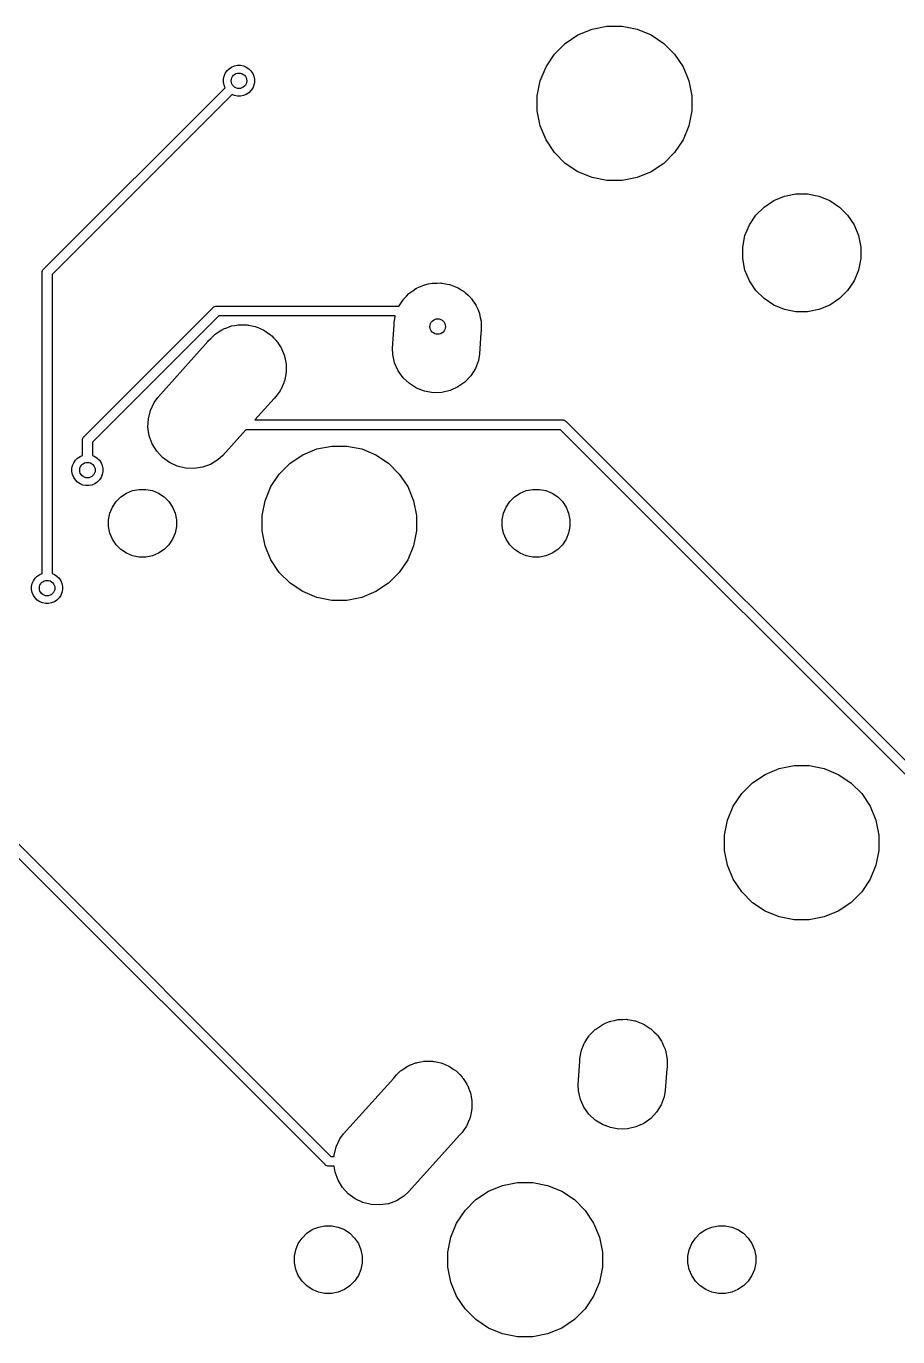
# Model space of a CAD drawing. Extents: x -26.1 to -7.5, y -7.6 to -2.2.
# Drawn here: x -9.261 to -8.375, y -6.55 to -5.216 of the extents above; entities that cross this region are included whole.
import ezdxf

# ---------------------------------------------------------------- set-up
doc = ezdxf.new("R2010")
doc.units = 0
doc.header["$MEASUREMENT"] = 0
doc.layers.add('BLACK', color=7, linetype='CONTINUOUS')

msp = doc.modelspace()

# ---------------------------------------------------------------- linework, layer by layer
at = {"layer": 'BLACK', "linetype": 'CONTINUOUS'}
for p, q in [((-8.70015, -5.22543), (-8.68587, -5.21952)), ((-8.68587, -5.21952), (-8.6707, -5.2165)), ((-8.6707, -5.2165), (-8.65524, -5.2165)), ((-8.65524, -5.2165), (-8.64007, -5.21952)), ((-8.64007, -5.21952), (-8.62578, -5.22543)), ((-8.72394, -5.24496), (-8.71301, -5.23403)), ((-8.71301, -5.23403), (-8.70015, -5.22543)), ((-8.62578, -5.22543), (-8.61293, -5.23403)), ((-8.61293, -5.23403), (-8.60199, -5.24496)), ((-8.73253, -5.25782), (-8.72394, -5.24496)), ((-8.60199, -5.24496), (-8.5934, -5.25782)), ((-9.05988, -5.26741), (-9.0587, -5.26454)), ((-9.0587, -5.26454), (-9.05697, -5.26196)), ((-9.05697, -5.26196), (-9.05478, -5.25977)), ((-9.05478, -5.25977), (-9.0522, -5.25804)), ((-9.0522, -5.25804), (-9.04933, -5.25686)), ((-9.04933, -5.25686), (-9.04629, -5.25625)), ((-9.04629, -5.25625), (-9.04319, -5.25625)), ((-9.04319, -5.25625), (-9.04015, -5.25686)), ((-9.04015, -5.25686), (-9.03728, -5.25804)), ((-9.03728, -5.25804), (-9.0347, -5.25977)), ((-9.0347, -5.25977), (-9.03251, -5.26196)), ((-9.03251, -5.26196), (-9.03078, -5.26454)), ((-9.03078, -5.26454), (-9.0296, -5.26741)), ((-8.73845, -5.2721), (-8.73253, -5.25782)), ((-8.5934, -5.25782), (-8.58749, -5.2721)), ((-9.06049, -5.27045), (-9.05988, -5.26741)), ((-9.06049, -5.27355), (-9.06049, -5.27045)), ((-9.05988, -5.27659), (-9.06049, -5.27355)), ((-9.05886, -5.27905), (-9.05988, -5.27659)), ((-9.0296, -5.27659), (-9.03078, -5.27946)), ((-9.0296, -5.26741), (-9.02899, -5.27045)), ((-9.02899, -5.27355), (-9.0296, -5.27659)), ((-9.02899, -5.27045), (-9.02899, -5.27355)), ((-8.74147, -5.28727), (-8.73845, -5.2721)), ((-8.58749, -5.2721), (-8.58447, -5.28727)), ((-9.2431, -5.46329), (-9.05886, -5.27905)), ((-9.05179, -5.28612), (-9.23474, -5.46907)), ((-9.04933, -5.28714), (-9.05179, -5.28612)), ((-9.04629, -5.28775), (-9.04933, -5.28714)), ((-9.04319, -5.28775), (-9.04629, -5.28775)), ((-9.04015, -5.28714), (-9.04319, -5.28775)), ((-9.03728, -5.28596), (-9.04015, -5.28714)), ((-9.0347, -5.28423), (-9.03728, -5.28596)), ((-9.03251, -5.28204), (-9.0347, -5.28423)), ((-9.03078, -5.27946), (-9.03251, -5.28204)), ((-8.74147, -5.30273), (-8.74147, -5.28727)), ((-8.58447, -5.28727), (-8.58447, -5.30273)), ((-8.73845, -5.3179), (-8.74147, -5.30273)), ((-8.58447, -5.30273), (-8.58749, -5.3179)), ((-8.73253, -5.33218), (-8.73845, -5.3179)), ((-8.58749, -5.3179), (-8.5934, -5.33218)), ((-8.72394, -5.34504), (-8.73253, -5.33218)), ((-8.71301, -5.35597), (-8.72394, -5.34504)), ((-8.60199, -5.34504), (-8.61293, -5.35597)), ((-8.5934, -5.33218), (-8.60199, -5.34504)), ((-8.70015, -5.36457), (-8.71301, -5.35597)), ((-8.61293, -5.35597), (-8.62578, -5.36457)), ((-8.68587, -5.37048), (-8.70015, -5.36457)), ((-8.6707, -5.3735), (-8.68587, -5.37048)), ((-8.64007, -5.37048), (-8.65524, -5.3735)), ((-8.62578, -5.36457), (-8.64007, -5.37048)), ((-8.65524, -5.3735), (-8.6707, -5.3735)), ((-8.51099, -5.40039), (-8.50116, -5.39383)), ((-8.50116, -5.39383), (-8.49024, -5.38931)), ((-8.49024, -5.38931), (-8.47865, -5.387)), ((-8.47865, -5.387), (-8.46683, -5.387)), ((-8.46683, -5.387), (-8.45524, -5.38931)), ((-8.45524, -5.38931), (-8.44432, -5.39383)), ((-8.44432, -5.39383), (-8.43449, -5.40039)), ((-8.52591, -5.41858), (-8.51935, -5.40875)), ((-8.51935, -5.40875), (-8.51099, -5.40039)), ((-8.43449, -5.40039), (-8.42614, -5.40875)), ((-8.42614, -5.40875), (-8.41957, -5.41858)), ((-8.53043, -5.4295), (-8.52591, -5.41858)), ((-8.41957, -5.41858), (-8.41505, -5.4295)), ((-8.53274, -5.44109), (-8.53043, -5.4295)), ((-8.41505, -5.4295), (-8.41274, -5.44109)), ((-8.53274, -5.45291), (-8.53274, -5.44109)), ((-8.41274, -5.44109), (-8.41274, -5.45291)), ((-9.24467, -5.46602), (-9.24438, -5.46508)), ((-9.24438, -5.46508), (-9.24392, -5.46421)), ((-9.24392, -5.46421), (-9.24379, -5.46405)), ((-9.24379, -5.46405), (-9.24329, -5.46345)), ((-9.24329, -5.46345), (-9.2431, -5.46329)), ((-8.53043, -5.4645), (-8.53274, -5.45291)), ((-8.52591, -5.47542), (-8.53043, -5.4645)), ((-8.41505, -5.4645), (-8.41957, -5.47542)), ((-8.41274, -5.45291), (-8.41505, -5.4645)), ((-9.24476, -5.467), (-9.24467, -5.46602)), ((-9.24474, -5.46725), (-9.24476, -5.467)), ((-9.24474, -5.77303), (-9.24474, -5.46725)), ((-9.23474, -5.46907), (-9.23474, -5.77303)), ((-8.85202, -5.47869), (-8.8484, -5.47786)), ((-8.8484, -5.47786), (-8.84774, -5.47784)), ((-8.84774, -5.47784), (-8.8471, -5.47771)), ((-8.8471, -5.47771), (-8.84339, -5.47771)), ((-8.84339, -5.47771), (-8.83968, -5.4776)), ((-8.83968, -5.4776), (-8.83903, -5.47771)), ((-8.83903, -5.47771), (-8.83838, -5.47771)), ((-8.83838, -5.47771), (-8.83474, -5.47843)), ((-8.83474, -5.47843), (-8.83107, -5.47905)), ((-8.51935, -5.48525), (-8.52591, -5.47542)), ((-8.41957, -5.47542), (-8.42614, -5.48525)), ((-8.87714, -5.49377), (-8.87452, -5.49114)), ((-8.87452, -5.49114), (-8.87197, -5.48844)), ((-8.87197, -5.48844), (-8.87144, -5.48806)), ((-8.87144, -5.48806), (-8.87097, -5.4876)), ((-8.87097, -5.4876), (-8.86789, -5.48553)), ((-8.86789, -5.48553), (-8.86486, -5.48338)), ((-8.86486, -5.48338), (-8.86426, -5.48311)), ((-8.86426, -5.48311), (-8.86372, -5.48275)), ((-8.86372, -5.48275), (-8.86029, -5.48133)), ((-8.86029, -5.48133), (-8.8569, -5.47981)), ((-8.8569, -5.47981), (-8.85626, -5.47966)), ((-8.85626, -5.47966), (-8.85566, -5.47941)), ((-8.85566, -5.47941), (-8.85202, -5.47869)), ((-8.83107, -5.47905), (-8.83046, -5.47928)), ((-8.83046, -5.47928), (-8.82982, -5.47941)), ((-8.82982, -5.47941), (-8.82639, -5.48083)), ((-8.82639, -5.48083), (-8.82292, -5.48215)), ((-8.82292, -5.48215), (-8.82237, -5.4825)), ((-8.82237, -5.4825), (-8.82176, -5.48275)), ((-8.82176, -5.48275), (-8.81867, -5.48481)), ((-8.81867, -5.48481), (-8.81553, -5.48678)), ((-8.81553, -5.48678), (-8.81505, -5.48723)), ((-8.81505, -5.48723), (-8.81451, -5.4876)), ((-8.81451, -5.4876), (-8.81188, -5.49022)), ((-8.81188, -5.49022), (-8.80918, -5.49277)), ((-8.51099, -5.49361), (-8.51935, -5.48525)), ((-8.42614, -5.48525), (-8.43449, -5.49361)), ((-9.2021, -5.63378), (-9.07112, -5.5028)), ((-9.07112, -5.5028), (-9.07096, -5.5026)), ((-9.07096, -5.5026), (-9.0702, -5.50198)), ((-9.0702, -5.50198), (-9.06933, -5.50152)), ((-9.06933, -5.50152), (-9.06839, -5.50123)), ((-9.06839, -5.50123), (-9.06765, -5.50116)), ((-9.06765, -5.50116), (-9.06741, -5.50113)), ((-9.06765, -5.50116), (-9.06765, -5.50116)), ((-9.06741, -5.50113), (-9.06716, -5.50116)), ((-9.06716, -5.50116), (-8.88205, -5.50116)), ((-8.88205, -5.50116), (-8.88199, -5.50102)), ((-8.88199, -5.50102), (-8.87993, -5.49793)), ((-8.87993, -5.49793), (-8.87796, -5.49479)), ((-8.87796, -5.49479), (-8.87751, -5.49431)), ((-8.87751, -5.49431), (-8.87714, -5.49377)), ((-8.80918, -5.49277), (-8.8088, -5.4933)), ((-8.8088, -5.4933), (-8.80834, -5.49377)), ((-8.80834, -5.49377), (-8.80627, -5.49685)), ((-8.80627, -5.49685), (-8.80412, -5.49988)), ((-8.80412, -5.49988), (-8.80385, -5.50048)), ((-8.80385, -5.50048), (-8.80349, -5.50102)), ((-8.80349, -5.50102), (-8.80207, -5.50445)), ((-8.80207, -5.50445), (-8.80055, -5.50784)), ((-8.50116, -5.50017), (-8.51099, -5.49361)), ((-8.49024, -5.50469), (-8.50116, -5.50017)), ((-8.47865, -5.507), (-8.49024, -5.50469)), ((-8.45524, -5.50469), (-8.46683, -5.507)), ((-8.44432, -5.50017), (-8.45524, -5.50469)), ((-8.43449, -5.49361), (-8.44432, -5.50017)), ((-9.06534, -5.51116), (-9.19374, -5.63956)), ((-8.88583, -5.51116), (-9.06534, -5.51116)), ((-8.88703, -5.51764), (-8.88631, -5.51399)), ((-8.88703, -5.52048), (-8.88703, -5.51764)), ((-8.88631, -5.51399), (-8.88583, -5.51116)), ((-8.80055, -5.50784), (-8.8004, -5.50848)), ((-8.8004, -5.50848), (-8.80015, -5.50908)), ((-8.80015, -5.50908), (-8.79943, -5.51272)), ((-8.79943, -5.51272), (-8.7986, -5.51634)), ((-8.7986, -5.51634), (-8.79858, -5.517)), ((-8.79858, -5.517), (-8.79845, -5.51764)), ((-8.79845, -5.51764), (-8.79845, -5.52135)), ((-8.46683, -5.507), (-8.47865, -5.507)), ((-9.07179, -5.53251), (-9.0694, -5.53012)), ((-9.0694, -5.53012), (-9.06858, -5.52957)), ((-9.06858, -5.52957), (-9.06786, -5.52891)), ((-9.06786, -5.52891), (-9.06496, -5.52715)), ((-9.06496, -5.52715), (-9.06215, -5.52527)), ((-9.06215, -5.52527), (-9.06124, -5.52489)), ((-9.06124, -5.52489), (-9.0604, -5.52438)), ((-9.0604, -5.52438), (-9.05721, -5.52323)), ((-9.05721, -5.52323), (-9.05408, -5.52193)), ((-9.05408, -5.52193), (-9.05312, -5.52174)), ((-9.05312, -5.52174), (-9.0522, -5.5214)), ((-9.0522, -5.5214), (-9.04885, -5.52089)), ((-9.04885, -5.52089), (-9.04553, -5.52023)), ((-9.04553, -5.52023), (-9.04454, -5.52023)), ((-9.04454, -5.52023), (-9.04357, -5.52008)), ((-9.04357, -5.52008), (-9.04019, -5.52023)), ((-9.04019, -5.52023), (-9.0368, -5.52023)), ((-9.0368, -5.52023), (-9.03584, -5.52042)), ((-9.03584, -5.52042), (-9.03486, -5.52046)), ((-9.03486, -5.52046), (-9.03157, -5.52127)), ((-9.03157, -5.52127), (-9.02825, -5.52193)), ((-9.02825, -5.52193), (-9.02734, -5.52231)), ((-9.02734, -5.52231), (-9.02638, -5.52254)), ((-9.02638, -5.52254), (-9.02331, -5.52397)), ((-9.02331, -5.52397), (-9.02019, -5.52527)), ((-9.02019, -5.52527), (-9.01937, -5.52582)), ((-9.01937, -5.52582), (-9.01848, -5.52623)), ((-9.01848, -5.52623), (-9.01575, -5.52824)), ((-9.01575, -5.52824), (-9.01293, -5.53012)), ((-9.01293, -5.53012), (-9.01224, -5.53081)), ((-9.01224, -5.53081), (-9.01144, -5.53139)), ((-9.01144, -5.53139), (-9.00916, -5.53389)), ((-8.88865, -5.54396), (-8.88703, -5.52048)), ((-8.79875, -5.52787), (-8.80028, -5.55005)), ((-8.79845, -5.52636), (-8.79875, -5.52787)), ((-8.79845, -5.52135), (-8.7984, -5.52288)), ((-8.7984, -5.52288), (-8.79845, -5.52353)), ((-8.79845, -5.52353), (-8.79845, -5.52636)), ((-9.12716, -5.59404), (-9.07624, -5.53729)), ((-9.07624, -5.53729), (-9.07557, -5.53629)), ((-9.07557, -5.53629), (-9.07333, -5.53405)), ((-9.07333, -5.53405), (-9.07268, -5.53332)), ((-9.07268, -5.53332), (-9.07179, -5.53251)), ((-9.00916, -5.53389), (-9.00676, -5.53629)), ((-9.00676, -5.53629), (-9.00622, -5.5371)), ((-9.00622, -5.5371), (-9.00555, -5.53783)), ((-9.00555, -5.53783), (-9.0038, -5.54073)), ((-9.0038, -5.54073), (-9.00191, -5.54354)), ((-9.00191, -5.54354), (-9.00154, -5.54445)), ((-9.00154, -5.54445), (-9.00103, -5.54529)), ((-8.88846, -5.55049), (-8.88865, -5.54396)), ((-9.00103, -5.54529), (-8.99987, -5.54847)), ((-8.99987, -5.54847), (-8.99858, -5.5516)), ((-8.99858, -5.5516), (-8.99838, -5.55256)), ((-8.99838, -5.55256), (-8.99805, -5.55349)), ((-8.99805, -5.55349), (-8.99753, -5.55684)), ((-8.99753, -5.55684), (-8.99687, -5.56016)), ((-8.88651, -5.559), (-8.88846, -5.55049)), ((-8.80137, -5.5565), (-8.80447, -5.56465)), ((-8.80028, -5.55005), (-8.80137, -5.5565)), ((-8.99711, -5.57083), (-8.99792, -5.57412)), ((-8.99707, -5.56985), (-8.99711, -5.57083)), ((-8.99687, -5.56888), (-8.99707, -5.56985)), ((-8.99687, -5.56016), (-8.99687, -5.56114)), ((-8.99687, -5.56114), (-8.99672, -5.56211)), ((-8.99672, -5.56211), (-8.99687, -5.5655)), ((-8.99687, -5.5655), (-8.99687, -5.56888)), ((-8.88293, -5.56696), (-8.88651, -5.559)), ((-8.87788, -5.57407), (-8.88293, -5.56696)), ((-8.80447, -5.56465), (-8.8091, -5.57205)), ((-9.00062, -5.58237), (-9.00191, -5.5855)), ((-8.99919, -5.5793), (-9.00062, -5.58237)), ((-8.99895, -5.57835), (-8.99919, -5.5793)), ((-8.99858, -5.57744), (-8.99895, -5.57835)), ((-8.99792, -5.57412), (-8.99858, -5.57744)), ((-8.87153, -5.58005), (-8.87788, -5.57407)), ((-8.86414, -5.58468), (-8.87153, -5.58005)), ((-8.85598, -5.58778), (-8.86414, -5.58468)), ((-8.82219, -5.58345), (-8.83015, -5.58703)), ((-8.81508, -5.5784), (-8.82219, -5.58345)), ((-8.8091, -5.57205), (-8.81508, -5.5784)), ((-9.13103, -5.59931), (-9.12716, -5.59404)), ((-9.009, -5.59499), (-9.02875, -5.617)), ((-9.00676, -5.59275), (-9.009, -5.59499)), ((-9.00488, -5.58994), (-9.00676, -5.59275)), ((-9.00288, -5.58721), (-9.00488, -5.58994)), ((-9.00246, -5.58632), (-9.00288, -5.58721)), ((-9.00191, -5.5855), (-9.00246, -5.58632)), ((-8.84738, -5.58923), (-8.85598, -5.58778)), ((-8.83866, -5.58898), (-8.84738, -5.58923)), ((-8.83015, -5.58703), (-8.83866, -5.58898)), ((-9.1368, -5.61569), (-9.13472, -5.60722)), ((-9.13472, -5.60722), (-9.13103, -5.59931)), ((-8.95722, -6.37436), (-9.70758, -5.624)), ((-9.7018, -5.61564), (-8.95144, -6.366)), ((-9.13718, -5.62441), (-9.1368, -5.61569)), ((-9.13586, -5.63303), (-9.13718, -5.62441)), ((-9.02875, -5.617), (-8.71614, -5.617)), ((-8.71614, -5.617), (-8.71589, -5.61698)), ((-8.71589, -5.61698), (-8.71564, -5.617)), ((-8.71564, -5.617), (-8.71491, -5.61707)), ((-8.71491, -5.61707), (-8.71397, -5.61736)), ((-8.71397, -5.61736), (-8.7131, -5.61782)), ((-8.7131, -5.61782), (-8.71234, -5.61845)), ((-8.71234, -5.61845), (-8.71218, -5.61864)), ((-8.71218, -5.61864), (-7.99491, -6.33591)), ((-9.20376, -5.63749), (-9.20367, -5.63651)), ((-9.20374, -5.63774), (-9.20376, -5.63749)), ((-9.20374, -5.65303), (-9.20374, -5.63774)), ((-9.20367, -5.63651), (-9.20338, -5.63557)), ((-9.20338, -5.63557), (-9.20292, -5.6347)), ((-9.20292, -5.6347), (-9.20245, -5.63413)), ((-9.20245, -5.63413), (-9.20229, -5.63394)), ((-9.20229, -5.63394), (-9.2021, -5.63378)), ((-9.13288, -5.64123), (-9.13586, -5.63303)), ((-9.03772, -5.627), (-9.06123, -5.6532)), ((-8.71796, -5.627), (-9.03772, -5.627)), ((-8.00157, -6.34339), (-8.71796, -5.627)), ((-9.19374, -5.63956), (-9.19374, -5.65303)), ((-9.12835, -5.64869), (-9.13288, -5.64123)), ((-9.12246, -5.65513), (-9.12835, -5.64869)), ((-8.97992, -5.65243), (-8.96564, -5.64652)), ((-8.96564, -5.64652), (-8.95047, -5.6435)), ((-8.95047, -5.6435), (-8.93501, -5.6435)), ((-8.93501, -5.6435), (-8.91984, -5.64652)), ((-8.91984, -5.64652), (-8.90556, -5.65243)), ((-9.21449, -5.66645), (-9.21388, -5.66341)), ((-9.21388, -5.66341), (-9.2127, -5.66054)), ((-9.2127, -5.66054), (-9.21097, -5.65796)), ((-9.21097, -5.65796), (-9.20878, -5.65577)), ((-9.20878, -5.65577), (-9.2062, -5.65404)), ((-9.2062, -5.65404), (-9.20374, -5.65303)), ((-9.19374, -5.65303), (-9.19128, -5.65404)), ((-9.19128, -5.65404), (-9.1887, -5.65577)), ((-9.1887, -5.65577), (-9.18651, -5.65796)), ((-9.18651, -5.65796), (-9.18478, -5.66054)), ((-9.18478, -5.66054), (-9.1836, -5.66341)), ((-9.1836, -5.66341), (-9.18299, -5.66645)), ((-9.11543, -5.66029), (-9.12246, -5.65513)), ((-9.10752, -5.66398), (-9.11543, -5.66029)), ((-9.09905, -5.66606), (-9.10752, -5.66398)), ((-9.08171, -5.66512), (-9.09033, -5.66644)), ((-9.07351, -5.66214), (-9.08171, -5.66512)), ((-9.06605, -5.65761), (-9.07351, -5.66214)), ((-9.06123, -5.6532), (-9.06605, -5.65761)), ((-9.00372, -5.67196), (-8.99278, -5.66103)), ((-8.99278, -5.66103), (-8.97992, -5.65243)), ((-8.90556, -5.65243), (-8.8927, -5.66103)), ((-8.8927, -5.66103), (-8.88177, -5.67196)), ((-9.21449, -5.66955), (-9.21449, -5.66645)), ((-9.21388, -5.67259), (-9.21449, -5.66955)), ((-9.2127, -5.67546), (-9.21388, -5.67259)), ((-9.21097, -5.67804), (-9.2127, -5.67546)), ((-9.20878, -5.68023), (-9.21097, -5.67804)), ((-9.18651, -5.67804), (-9.1887, -5.68023)), ((-9.18478, -5.67546), (-9.18651, -5.67804)), ((-9.1836, -5.67259), (-9.18478, -5.67546)), ((-9.18299, -5.66955), (-9.1836, -5.67259)), ((-9.18299, -5.66645), (-9.18299, -5.66955)), ((-9.09033, -5.66644), (-9.09905, -5.66606)), ((-9.01231, -5.68482), (-9.00372, -5.67196)), ((-8.88177, -5.67196), (-8.87317, -5.68482)), ((-9.2062, -5.68196), (-9.20878, -5.68023)), ((-9.20333, -5.68314), (-9.2062, -5.68196)), ((-9.20029, -5.68375), (-9.20333, -5.68314)), ((-9.19719, -5.68375), (-9.20029, -5.68375)), ((-9.19415, -5.68314), (-9.19719, -5.68375)), ((-9.19128, -5.68196), (-9.19415, -5.68314)), ((-9.1887, -5.68023), (-9.19128, -5.68196)), ((-9.1647, -5.69524), (-9.15906, -5.69147)), ((-9.15906, -5.69147), (-9.15279, -5.68888)), ((-9.15279, -5.68888), (-9.14613, -5.68755)), ((-9.14613, -5.68755), (-9.13935, -5.68755)), ((-9.13935, -5.68755), (-9.13269, -5.68888)), ((-9.13269, -5.68888), (-9.12642, -5.69147)), ((-9.12642, -5.69147), (-9.12078, -5.69524)), ((-9.01822, -5.6991), (-9.01231, -5.68482)), ((-8.87317, -5.68482), (-8.86726, -5.6991)), ((-8.7647, -5.69524), (-8.75906, -5.69147)), ((-8.75906, -5.69147), (-8.75279, -5.68888)), ((-8.75279, -5.68888), (-8.74613, -5.68755)), ((-8.74613, -5.68755), (-8.73935, -5.68755)), ((-8.73935, -5.68755), (-8.73269, -5.68888)), ((-8.73269, -5.68888), (-8.72642, -5.69147)), ((-8.72642, -5.69147), (-8.72078, -5.69524)), ((-9.17327, -5.70568), (-9.1695, -5.70004)), ((-9.1695, -5.70004), (-9.1647, -5.69524)), ((-9.12078, -5.69524), (-9.11598, -5.70004)), ((-9.11598, -5.70004), (-9.11221, -5.70568)), ((-9.02124, -5.71427), (-9.01822, -5.6991)), ((-8.86726, -5.6991), (-8.86424, -5.71427)), ((-8.77327, -5.70568), (-8.7695, -5.70004)), ((-8.7695, -5.70004), (-8.7647, -5.69524)), ((-8.72078, -5.69524), (-8.71598, -5.70004)), ((-8.71598, -5.70004), (-8.71221, -5.70568)), ((-9.17719, -5.71861), (-9.17587, -5.71195)), ((-9.17587, -5.71195), (-9.17327, -5.70568)), ((-9.11221, -5.70568), (-9.10962, -5.71195)), ((-9.10962, -5.71195), (-9.10829, -5.71861)), ((-9.02124, -5.72973), (-9.02124, -5.71427)), ((-8.86424, -5.71427), (-8.86424, -5.72973)), ((-8.77719, -5.71861), (-8.77587, -5.71195)), ((-8.77587, -5.71195), (-8.77327, -5.70568)), ((-8.71221, -5.70568), (-8.70962, -5.71195)), ((-8.70962, -5.71195), (-8.70829, -5.71861)), ((-9.17719, -5.72539), (-9.17719, -5.71861)), ((-9.17587, -5.73205), (-9.17719, -5.72539)), ((-9.10829, -5.72539), (-9.10962, -5.73205)), ((-9.10829, -5.71861), (-9.10829, -5.72539)), ((-9.01822, -5.7449), (-9.02124, -5.72973)), ((-8.86424, -5.72973), (-8.86726, -5.7449)), ((-8.77719, -5.72539), (-8.77719, -5.71861)), ((-8.77587, -5.73205), (-8.77719, -5.72539)), ((-8.70829, -5.72539), (-8.70962, -5.73205)), ((-8.70829, -5.71861), (-8.70829, -5.72539)), ((-9.17327, -5.73832), (-9.17587, -5.73205)), ((-9.1695, -5.74396), (-9.17327, -5.73832)), ((-9.1647, -5.74876), (-9.1695, -5.74396)), ((-9.11598, -5.74396), (-9.12078, -5.74876)), ((-9.11221, -5.73832), (-9.11598, -5.74396)), ((-9.10962, -5.73205), (-9.11221, -5.73832)), ((-9.01231, -5.75918), (-9.01822, -5.7449)), ((-8.86726, -5.7449), (-8.87317, -5.75918)), ((-8.77327, -5.73832), (-8.77587, -5.73205)), ((-8.7695, -5.74396), (-8.77327, -5.73832)), ((-8.7647, -5.74876), (-8.7695, -5.74396)), ((-8.71598, -5.74396), (-8.72078, -5.74876)), ((-8.71221, -5.73832), (-8.71598, -5.74396)), ((-8.70962, -5.73205), (-8.71221, -5.73832)), ((-9.15906, -5.75253), (-9.1647, -5.74876)), ((-9.15279, -5.75512), (-9.15906, -5.75253)), ((-9.14613, -5.75645), (-9.15279, -5.75512)), ((-9.13935, -5.75645), (-9.14613, -5.75645)), ((-9.13269, -5.75512), (-9.13935, -5.75645)), ((-9.12642, -5.75253), (-9.13269, -5.75512)), ((-9.12078, -5.74876), (-9.12642, -5.75253)), ((-8.75906, -5.75253), (-8.7647, -5.74876)), ((-8.75279, -5.75512), (-8.75906, -5.75253)), ((-8.74613, -5.75645), (-8.75279, -5.75512)), ((-8.73935, -5.75645), (-8.74613, -5.75645)), ((-8.73269, -5.75512), (-8.73935, -5.75645)), ((-8.72642, -5.75253), (-8.73269, -5.75512)), ((-8.72078, -5.74876), (-8.72642, -5.75253)), ((-9.00372, -5.77204), (-9.01231, -5.75918)), ((-8.87317, -5.75918), (-8.88177, -5.77204)), ((-9.25549, -5.78645), (-9.25488, -5.78341)), ((-9.25488, -5.78341), (-9.2537, -5.78054)), ((-9.2537, -5.78054), (-9.25197, -5.77796)), ((-9.25197, -5.77796), (-9.24978, -5.77577)), ((-9.24978, -5.77577), (-9.2472, -5.77404)), ((-9.2472, -5.77404), (-9.24474, -5.77303)), ((-9.23474, -5.77303), (-9.23228, -5.77404)), ((-9.23228, -5.77404), (-9.2297, -5.77577)), ((-9.2297, -5.77577), (-9.22751, -5.77796)), ((-9.22751, -5.77796), (-9.22578, -5.78054)), ((-9.22578, -5.78054), (-9.2246, -5.78341)), ((-9.2246, -5.78341), (-9.22399, -5.78645)), ((-8.99278, -5.78297), (-9.00372, -5.77204)), ((-8.97992, -5.79157), (-8.99278, -5.78297)), ((-8.8927, -5.78297), (-8.90556, -5.79157)), ((-8.88177, -5.77204), (-8.8927, -5.78297)), ((-9.25549, -5.78955), (-9.25549, -5.78645)), ((-9.25488, -5.79259), (-9.25549, -5.78955)), ((-9.2537, -5.79546), (-9.25488, -5.79259)), ((-9.25197, -5.79804), (-9.2537, -5.79546)), ((-9.24978, -5.80023), (-9.25197, -5.79804)), ((-9.22751, -5.79804), (-9.2297, -5.80023)), ((-9.22578, -5.79546), (-9.22751, -5.79804)), ((-9.2246, -5.79259), (-9.22578, -5.79546)), ((-9.22399, -5.78955), (-9.2246, -5.79259)), ((-9.22399, -5.78645), (-9.22399, -5.78955)), ((-8.96564, -5.79748), (-8.97992, -5.79157)), ((-8.95047, -5.8005), (-8.96564, -5.79748)), ((-8.91984, -5.79748), (-8.93501, -5.8005)), ((-8.90556, -5.79157), (-8.91984, -5.79748)), ((-9.2472, -5.80196), (-9.24978, -5.80023)), ((-9.24433, -5.80314), (-9.2472, -5.80196)), ((-9.24129, -5.80375), (-9.24433, -5.80314)), ((-9.23819, -5.80375), (-9.24129, -5.80375)), ((-9.23515, -5.80314), (-9.23819, -5.80375)), ((-9.23228, -5.80196), (-9.23515, -5.80314)), ((-9.2297, -5.80023), (-9.23228, -5.80196)), ((-8.93501, -5.8005), (-8.95047, -5.8005)), ((-8.50992, -5.97743), (-8.49564, -5.97152)), ((-8.49564, -5.97152), (-8.48047, -5.9685)), ((-8.48047, -5.9685), (-8.46501, -5.9685)), ((-8.46501, -5.9685), (-8.44984, -5.97152)), ((-8.44984, -5.97152), (-8.43556, -5.97743)), ((-8.52278, -5.98603), (-8.50992, -5.97743)), ((-8.43556, -5.97743), (-8.4227, -5.98603)), ((-8.54231, -6.00982), (-8.53372, -5.99696)), ((-8.53372, -5.99696), (-8.52278, -5.98603)), ((-8.4227, -5.98603), (-8.41177, -5.99696)), ((-8.41177, -5.99696), (-8.40317, -6.00982)), ((-8.54822, -6.0241), (-8.54231, -6.00982)), ((-8.40317, -6.00982), (-8.39726, -6.0241)), ((-8.55124, -6.03927), (-8.54822, -6.0241)), ((-8.39726, -6.0241), (-8.39424, -6.03927)), ((-8.55124, -6.05473), (-8.55124, -6.03927)), ((-8.39424, -6.03927), (-8.39424, -6.05473)), ((-8.54822, -6.0699), (-8.55124, -6.05473)), ((-8.39424, -6.05473), (-8.39726, -6.0699)), ((-8.54231, -6.08418), (-8.54822, -6.0699)), ((-8.39726, -6.0699), (-8.40317, -6.08418)), ((-8.53372, -6.09704), (-8.54231, -6.08418)), ((-8.40317, -6.08418), (-8.41177, -6.09704)), ((-8.52278, -6.10797), (-8.53372, -6.09704)), ((-8.41177, -6.09704), (-8.4227, -6.10797)), ((-8.50992, -6.11657), (-8.52278, -6.10797)), ((-8.49564, -6.12248), (-8.50992, -6.11657)), ((-8.43556, -6.11657), (-8.44984, -6.12248)), ((-8.4227, -6.10797), (-8.43556, -6.11657)), ((-8.48047, -6.1255), (-8.49564, -6.12248)), ((-8.46501, -6.1255), (-8.48047, -6.1255)), ((-8.44984, -6.12248), (-8.46501, -6.1255)), ((-8.68567, -6.24014), (-8.68312, -6.23744)), ((-8.68312, -6.23744), (-8.68259, -6.23706)), ((-8.68259, -6.23706), (-8.68212, -6.2366)), ((-8.68212, -6.2366), (-8.67904, -6.23453)), ((-8.67904, -6.23453), (-8.67601, -6.23238)), ((-8.67601, -6.23238), (-8.67541, -6.23211)), ((-8.67541, -6.23211), (-8.67487, -6.23175)), ((-8.67487, -6.23175), (-8.67144, -6.23033)), ((-8.67144, -6.23033), (-8.66805, -6.22881)), ((-8.66805, -6.22881), (-8.66741, -6.22866)), ((-8.66741, -6.22866), (-8.66681, -6.22841)), ((-8.66681, -6.22841), (-8.66317, -6.22769)), ((-8.66317, -6.22769), (-8.65955, -6.22686)), ((-8.65955, -6.22686), (-8.65889, -6.22684)), ((-8.65889, -6.22684), (-8.65825, -6.22671)), ((-8.65825, -6.22671), (-8.65454, -6.22671)), ((-8.65454, -6.22671), (-8.65083, -6.2266)), ((-8.65083, -6.2266), (-8.65018, -6.22671)), ((-8.65018, -6.22671), (-8.64953, -6.22671)), ((-8.64953, -6.22671), (-8.64588, -6.22743)), ((-8.64588, -6.22743), (-8.64222, -6.22805)), ((-8.64222, -6.22805), (-8.64161, -6.22828)), ((-8.64161, -6.22828), (-8.64097, -6.22841)), ((-8.64097, -6.22841), (-8.63754, -6.22983)), ((-8.63754, -6.22983), (-8.63407, -6.23115)), ((-8.63407, -6.23115), (-8.63351, -6.2315)), ((-8.63351, -6.2315), (-8.63291, -6.23175)), ((-8.63291, -6.23175), (-8.62982, -6.23381)), ((-8.62982, -6.23381), (-8.62668, -6.23578)), ((-8.62668, -6.23578), (-8.6262, -6.23623)), ((-8.6262, -6.23623), (-8.62566, -6.2366)), ((-8.62566, -6.2366), (-8.62303, -6.23922)), ((-8.69506, -6.25465), (-8.69374, -6.25118)), ((-8.69374, -6.25118), (-8.69339, -6.25063)), ((-8.69339, -6.25063), (-8.69314, -6.25002)), ((-8.69314, -6.25002), (-8.69108, -6.24693)), ((-8.69108, -6.24693), (-8.68911, -6.24379)), ((-8.68911, -6.24379), (-8.68866, -6.24331)), ((-8.68866, -6.24331), (-8.68829, -6.24277)), ((-8.68829, -6.24277), (-8.68567, -6.24014)), ((-8.62303, -6.23922), (-8.62033, -6.24177)), ((-8.62033, -6.24177), (-8.61995, -6.2423)), ((-8.61995, -6.2423), (-8.61949, -6.24277)), ((-8.61949, -6.24277), (-8.61742, -6.24585)), ((-8.61742, -6.24585), (-8.61527, -6.24888)), ((-8.61527, -6.24888), (-8.615, -6.24948)), ((-8.615, -6.24948), (-8.61464, -6.25002)), ((-8.61464, -6.25002), (-8.61322, -6.25345)), ((-8.69818, -6.26664), (-8.69746, -6.26299)), ((-8.69746, -6.26299), (-8.69684, -6.25933)), ((-8.69684, -6.25933), (-8.69661, -6.25872)), ((-8.69661, -6.25872), (-8.69648, -6.25808)), ((-8.69648, -6.25808), (-8.69506, -6.25465)), ((-8.61322, -6.25345), (-8.6117, -6.25684)), ((-8.6117, -6.25684), (-8.61155, -6.25748)), ((-8.61155, -6.25748), (-8.6113, -6.25808)), ((-8.6113, -6.25808), (-8.61058, -6.26172)), ((-8.61058, -6.26172), (-8.60975, -6.26534)), ((-8.87973, -6.27857), (-8.87901, -6.27791)), ((-8.87901, -6.27791), (-8.87611, -6.27615)), ((-8.87611, -6.27615), (-8.87329, -6.27427)), ((-8.87329, -6.27427), (-8.87239, -6.27389)), ((-8.87239, -6.27389), (-8.87154, -6.27338)), ((-8.87154, -6.27338), (-8.86836, -6.27223)), ((-8.86836, -6.27223), (-8.86523, -6.27093)), ((-8.86523, -6.27093), (-8.86427, -6.27074)), ((-8.86427, -6.27074), (-8.86335, -6.2704)), ((-8.86335, -6.2704), (-8.86, -6.26989)), ((-8.86, -6.26989), (-8.85668, -6.26923)), ((-8.85668, -6.26923), (-8.85569, -6.26923)), ((-8.85569, -6.26923), (-8.85472, -6.26908)), ((-8.85472, -6.26908), (-8.85134, -6.26923)), ((-8.85134, -6.26923), (-8.84795, -6.26923)), ((-8.84795, -6.26923), (-8.84699, -6.26942)), ((-8.84699, -6.26942), (-8.84601, -6.26946)), ((-8.84601, -6.26946), (-8.84272, -6.27027)), ((-8.84272, -6.27027), (-8.8394, -6.27093)), ((-8.8394, -6.27093), (-8.83849, -6.27131)), ((-8.83849, -6.27131), (-8.83753, -6.27154)), ((-8.83753, -6.27154), (-8.83446, -6.27297)), ((-8.83446, -6.27297), (-8.83134, -6.27427)), ((-8.83134, -6.27427), (-8.83052, -6.27482)), ((-8.83052, -6.27482), (-8.82963, -6.27523)), ((-8.82963, -6.27523), (-8.8269, -6.27724)), ((-8.8269, -6.27724), (-8.82408, -6.27912)), ((-8.6998, -6.29296), (-8.69818, -6.26947)), ((-8.69818, -6.26947), (-8.69818, -6.26664)), ((-8.6099, -6.27687), (-8.61143, -6.29905)), ((-8.6096, -6.27536), (-8.6099, -6.27687)), ((-8.60975, -6.26534), (-8.60973, -6.266)), ((-8.60973, -6.266), (-8.6096, -6.26664)), ((-8.6096, -6.26664), (-8.6096, -6.27035)), ((-8.6096, -6.27035), (-8.60955, -6.27188)), ((-8.60955, -6.27188), (-8.6096, -6.27253)), ((-8.6096, -6.27253), (-8.6096, -6.27536)), ((-8.93831, -6.34304), (-8.88739, -6.28629)), ((-8.88739, -6.28629), (-8.88672, -6.28529)), ((-8.88672, -6.28529), (-8.88448, -6.28305)), ((-8.88448, -6.28305), (-8.88383, -6.28232)), ((-8.88383, -6.28232), (-8.88294, -6.28151)), ((-8.88294, -6.28151), (-8.88055, -6.27912)), ((-8.88055, -6.27912), (-8.87973, -6.27857)), ((-8.82408, -6.27912), (-8.82339, -6.27981)), ((-8.82339, -6.27981), (-8.82259, -6.28039)), ((-8.82259, -6.28039), (-8.82031, -6.28289)), ((-8.82031, -6.28289), (-8.81791, -6.28529)), ((-8.81791, -6.28529), (-8.81737, -6.2861)), ((-8.81737, -6.2861), (-8.8167, -6.28683)), ((-8.8167, -6.28683), (-8.81495, -6.28973)), ((-8.81495, -6.28973), (-8.81306, -6.29254)), ((-8.81306, -6.29254), (-8.81269, -6.29345)), ((-8.81269, -6.29345), (-8.81218, -6.29429)), ((-8.81218, -6.29429), (-8.81102, -6.29747)), ((-8.81102, -6.29747), (-8.80973, -6.3006)), ((-8.80973, -6.3006), (-8.80953, -6.30156)), ((-8.80953, -6.30156), (-8.8092, -6.30249)), ((-8.8092, -6.30249), (-8.80868, -6.30584)), ((-8.69961, -6.29949), (-8.6998, -6.29296)), ((-8.69766, -6.308), (-8.69961, -6.29949)), ((-8.61143, -6.29905), (-8.61251, -6.3055)), ((-8.80868, -6.30584), (-8.80802, -6.30916)), ((-8.80802, -6.31788), (-8.80822, -6.31885)), ((-8.80802, -6.30916), (-8.80802, -6.31014)), ((-8.80802, -6.31014), (-8.80787, -6.31111)), ((-8.80787, -6.31111), (-8.80802, -6.3145)), ((-8.80802, -6.3145), (-8.80802, -6.31788)), ((-8.69408, -6.31596), (-8.69766, -6.308)), ((-8.68903, -6.32307), (-8.69408, -6.31596)), ((-8.61562, -6.31365), (-8.62025, -6.32105)), ((-8.61251, -6.3055), (-8.61562, -6.31365)), ((-8.81177, -6.33137), (-8.81306, -6.3345)), ((-8.81034, -6.3283), (-8.81177, -6.33137)), ((-8.8101, -6.32735), (-8.81034, -6.3283)), ((-8.80973, -6.32644), (-8.8101, -6.32735)), ((-8.80907, -6.32312), (-8.80973, -6.32644)), ((-8.80826, -6.31983), (-8.80907, -6.32312)), ((-8.80822, -6.31885), (-8.80826, -6.31983)), ((-8.68268, -6.32905), (-8.68903, -6.32307)), ((-8.67528, -6.33368), (-8.68268, -6.32905)), ((-8.62623, -6.3274), (-8.63334, -6.33245)), ((-8.62025, -6.32105), (-8.62623, -6.3274)), ((-8.94218, -6.34831), (-8.93831, -6.34304)), ((-8.82015, -6.34399), (-8.87238, -6.4022)), ((-8.81791, -6.34175), (-8.82015, -6.34399)), ((-8.81603, -6.33894), (-8.81791, -6.34175)), ((-8.81403, -6.33621), (-8.81603, -6.33894)), ((-8.81361, -6.33532), (-8.81403, -6.33621)), ((-8.81306, -6.3345), (-8.81361, -6.33532)), ((-8.66713, -6.33678), (-8.67528, -6.33368)), ((-8.65853, -6.33823), (-8.66713, -6.33678)), ((-8.64981, -6.33798), (-8.65853, -6.33823)), ((-8.6413, -6.33603), (-8.64981, -6.33798)), ((-8.63334, -6.33245), (-8.6413, -6.33603)), ((-8.94795, -6.36469), (-8.94587, -6.35622)), ((-8.94587, -6.35622), (-8.94218, -6.34831)), ((-8.95144, -6.366), (-8.948, -6.366)), ((-8.948, -6.366), (-8.94795, -6.36469)), ((-8.95706, -6.37455), (-8.95722, -6.37436)), ((-8.9563, -6.37518), (-8.95706, -6.37455)), ((-8.95543, -6.37564), (-8.9563, -6.37518)), ((-8.95449, -6.37593), (-8.95543, -6.37564)), ((-8.95375, -6.376), (-8.95449, -6.37593)), ((-8.95351, -6.37602), (-8.95375, -6.376)), ((-8.95375, -6.376), (-8.95375, -6.376)), ((-8.95326, -6.376), (-8.95351, -6.37602)), ((-8.94793, -6.376), (-8.95326, -6.376)), ((-8.94701, -6.38203), (-8.94793, -6.376)), ((-8.94403, -6.39023), (-8.94701, -6.38203)), ((-8.9395, -6.39769), (-8.94403, -6.39023)), ((-8.93361, -6.40413), (-8.9395, -6.39769)), ((-8.79107, -6.40143), (-8.77679, -6.39552)), ((-8.77679, -6.39552), (-8.76162, -6.3925)), ((-8.76162, -6.3925), (-8.74616, -6.3925)), ((-8.74616, -6.3925), (-8.73099, -6.39552)), ((-8.73099, -6.39552), (-8.71671, -6.40143)), ((-8.92658, -6.40929), (-8.93361, -6.40413)), ((-8.91867, -6.41298), (-8.92658, -6.40929)), ((-8.88466, -6.41114), (-8.89286, -6.41412)), ((-8.8772, -6.40661), (-8.88466, -6.41114)), ((-8.87238, -6.4022), (-8.8772, -6.40661)), ((-8.81486, -6.42096), (-8.80393, -6.41003)), ((-8.80393, -6.41003), (-8.79107, -6.40143)), ((-8.71671, -6.40143), (-8.70385, -6.41003)), ((-8.70385, -6.41003), (-8.69291, -6.42096)), ((-8.9102, -6.41506), (-8.91867, -6.41298)), ((-8.90148, -6.41544), (-8.9102, -6.41506)), ((-8.89286, -6.41412), (-8.90148, -6.41544)), ((-8.82346, -6.43382), (-8.81486, -6.42096)), ((-8.69291, -6.42096), (-8.68432, -6.43382)), ((-8.97021, -6.44047), (-8.96394, -6.43788)), ((-8.96394, -6.43788), (-8.95728, -6.43655)), ((-8.95728, -6.43655), (-8.9505, -6.43655)), ((-8.9505, -6.43655), (-8.94384, -6.43788)), ((-8.94384, -6.43788), (-8.93757, -6.44047)), ((-8.82937, -6.4481), (-8.82346, -6.43382)), ((-8.68432, -6.43382), (-8.67841, -6.4481)), ((-8.57021, -6.44047), (-8.56394, -6.43788)), ((-8.56394, -6.43788), (-8.55728, -6.43655)), ((-8.55728, -6.43655), (-8.5505, -6.43655)), ((-8.5505, -6.43655), (-8.54384, -6.43788)), ((-8.54384, -6.43788), (-8.53757, -6.44047)), ((-8.98442, -6.45468), (-8.98065, -6.44904)), ((-8.98065, -6.44904), (-8.97585, -6.44424)), ((-8.97585, -6.44424), (-8.97021, -6.44047)), ((-8.93757, -6.44047), (-8.93193, -6.44424)), ((-8.93193, -6.44424), (-8.92713, -6.44904)), ((-8.92713, -6.44904), (-8.92336, -6.45468)), ((-8.83239, -6.46327), (-8.82937, -6.4481)), ((-8.67841, -6.4481), (-8.67539, -6.46327)), ((-8.58442, -6.45468), (-8.58065, -6.44904)), ((-8.58065, -6.44904), (-8.57585, -6.44424)), ((-8.57585, -6.44424), (-8.57021, -6.44047)), ((-8.53757, -6.44047), (-8.53193, -6.44424)), ((-8.53193, -6.44424), (-8.52713, -6.44904)), ((-8.52713, -6.44904), (-8.52336, -6.45468)), ((-8.98834, -6.46761), (-8.98701, -6.46095)), ((-8.98701, -6.46095), (-8.98442, -6.45468)), ((-8.92336, -6.45468), (-8.92076, -6.46095)), ((-8.92076, -6.46095), (-8.91944, -6.46761)), ((-8.83239, -6.47873), (-8.83239, -6.46327)), ((-8.67539, -6.46327), (-8.67539, -6.47873)), ((-8.58834, -6.46761), (-8.58701, -6.46095)), ((-8.58701, -6.46095), (-8.58442, -6.45468)), ((-8.52336, -6.45468), (-8.52076, -6.46095)), ((-8.52076, -6.46095), (-8.51944, -6.46761)), ((-8.98834, -6.47439), (-8.98834, -6.46761)), ((-8.98701, -6.48105), (-8.98834, -6.47439)), ((-8.91944, -6.47439), (-8.92076, -6.48105)), ((-8.91944, -6.46761), (-8.91944, -6.47439)), ((-8.58834, -6.47439), (-8.58834, -6.46761)), ((-8.58701, -6.48105), (-8.58834, -6.47439)), ((-8.51944, -6.47439), (-8.52076, -6.48105)), ((-8.51944, -6.46761), (-8.51944, -6.47439)), ((-8.98442, -6.48732), (-8.98701, -6.48105)), ((-8.98065, -6.49296), (-8.98442, -6.48732)), ((-8.92336, -6.48732), (-8.92713, -6.49296)), ((-8.92076, -6.48105), (-8.92336, -6.48732)), ((-8.82937, -6.4939), (-8.83239, -6.47873)), ((-8.67539, -6.47873), (-8.67841, -6.4939)), ((-8.58442, -6.48732), (-8.58701, -6.48105)), ((-8.58065, -6.49296), (-8.58442, -6.48732)), ((-8.52336, -6.48732), (-8.52713, -6.49296)), ((-8.52076, -6.48105), (-8.52336, -6.48732)), ((-8.97585, -6.49776), (-8.98065, -6.49296)), ((-8.97021, -6.50153), (-8.97585, -6.49776)), ((-8.96394, -6.50412), (-8.97021, -6.50153)), ((-8.95728, -6.50545), (-8.96394, -6.50412)), ((-8.94384, -6.50412), (-8.9505, -6.50545)), ((-8.93757, -6.50153), (-8.94384, -6.50412)), ((-8.93193, -6.49776), (-8.93757, -6.50153)), ((-8.92713, -6.49296), (-8.93193, -6.49776)), ((-8.82346, -6.50818), (-8.82937, -6.4939)), ((-8.67841, -6.4939), (-8.68432, -6.50818)), ((-8.57585, -6.49776), (-8.58065, -6.49296)), ((-8.57021, -6.50153), (-8.57585, -6.49776)), ((-8.56394, -6.50412), (-8.57021, -6.50153)), ((-8.55728, -6.50545), (-8.56394, -6.50412)), ((-8.54384, -6.50412), (-8.5505, -6.50545)), ((-8.53757, -6.50153), (-8.54384, -6.50412)), ((-8.53193, -6.49776), (-8.53757, -6.50153)), ((-8.52713, -6.49296), (-8.53193, -6.49776)), ((-8.9505, -6.50545), (-8.95728, -6.50545)), ((-8.81486, -6.52104), (-8.82346, -6.50818)), ((-8.68432, -6.50818), (-8.69291, -6.52104)), ((-8.5505, -6.50545), (-8.55728, -6.50545)), ((-8.80393, -6.53197), (-8.81486, -6.52104)), ((-8.69291, -6.52104), (-8.70385, -6.53197)), ((-8.79107, -6.54057), (-8.80393, -6.53197)), ((-8.77679, -6.54648), (-8.79107, -6.54057)), ((-8.71671, -6.54057), (-8.73099, -6.54648)), ((-8.70385, -6.53197), (-8.71671, -6.54057)), ((-8.76162, -6.5495), (-8.77679, -6.54648)), ((-8.74616, -6.5495), (-8.76162, -6.5495)), ((-8.73099, -6.54648), (-8.74616, -6.5495))]:
    msp.add_line(p, q, dxfattribs=at)
at = {"layer": 'BLACK'}
for centre in [(-9.04474, -5.272), (-8.84274, -5.522), (-9.19874, -5.668), (-9.23974, -5.788)]:
    msp.add_circle(centre, 0.00787, dxfattribs=at)

doc.saveas('drawing.dxf')
